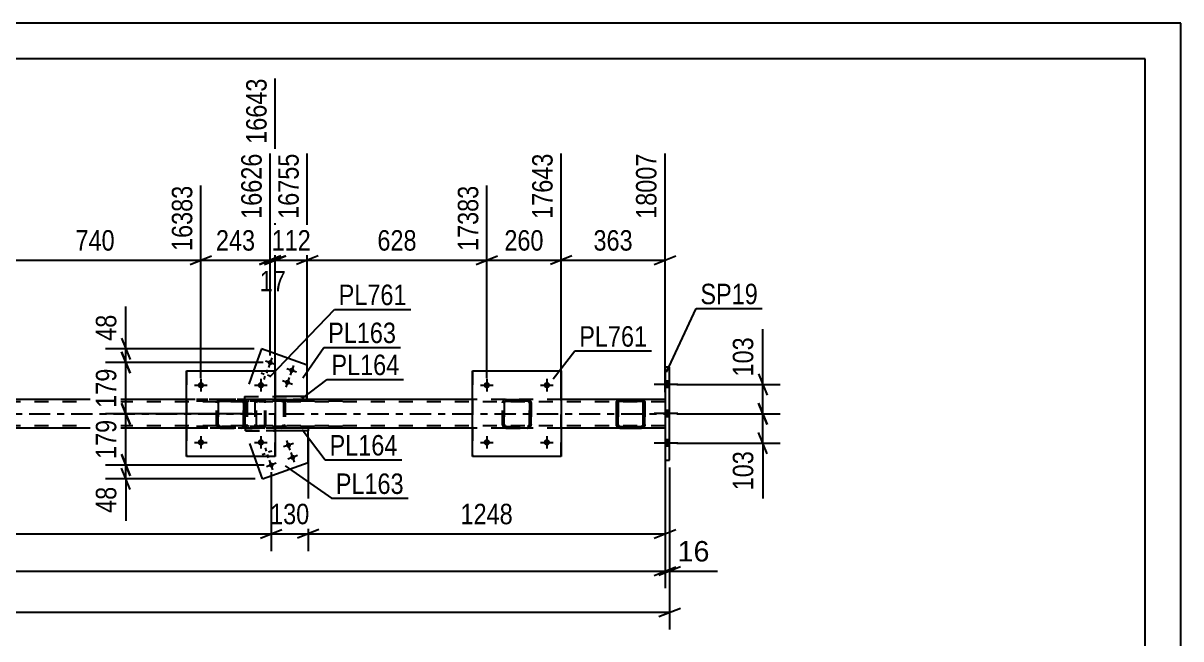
# Model space of a CAD drawing. Header units: millimetres. Extents: x 0 to 841, y 0 to 594.
# Drawn here: x 679 to 841, y 507.8 to 594 of the extents above; entities that cross this region are included whole.
import ezdxf

# ---------------------------------------------------------------- set-up
doc = ezdxf.new("R2010")
doc.units = ezdxf.units.MM
doc.linetypes.add('DXK_LINE_DOT2', pattern=[3.9198, 1.9599, -1.9599])
doc.linetypes.add('DXK_LINE_DOT3', pattern=[5.9187, 2.979, -0.9799, 0.9799, -0.9799])
doc.styles.add('Arial', font='ARIAL.TTF', dxfattribs={"height": 0.2})
doc.styles.add('Arial Narrow', font='ARIALN.TTF', dxfattribs={"height": 0.2})

# ---------------------------------------------------------------- blocks, each defined once
blk = doc.blocks.new('Unknown-318892525-1113')
at = {"color": 5, "linetype": 'Continuous'}
for p, q in [((841, 594), (0, 594)), ((841, 0), (841, 594)), ((836, 589), (5, 589)), ((836, 5), (836, 589))]:
    blk.add_line(p, q, dxfattribs=at)
blk = doc.blocks.new('Part-318892525-6571 - 6435')
at = {"color": 7, "linetype": 'DXK_LINE_DOT2'}
for p, q in [((712.71, 541.34), (703.3, 541.34)), ((712.71, 541.1), (703.3, 541.1)), ((710.14, 540.99), (710.12, 540.86)), ((710.15, 541.04), (710.14, 540.99)), ((710.37, 540.86), (710.39, 540.95)), ((710.39, 540.95), (710.44, 541.03)), ((710.62, 541.34), (710.43, 541.3)), ((710.44, 541.03), (710.52, 541.08)), ((710.52, 541.08), (710.62, 541.1)), ((711.43, 541.34), (711.43, 541.1)), ((712.81, 541.3), (712.71, 541.34)), ((712.71, 541.1), (712.76, 541.08)), ((712.76, 541.08), (712.81, 541.03)), ((712.9, 541.2), (712.81, 541.3)), ((712.81, 541.03), (712.84, 540.95)), ((712.84, 540.95), (712.85, 540.86)), ((712.96, 541.04), (712.9, 541.2)), ((712.98, 540.86), (712.96, 541.04)), ((710.12, 540.86), (710.12, 537.82)), ((710.37, 540.86), (710.37, 537.82)), ((712.85, 537.82), (712.85, 540.86)), ((712.98, 537.82), (712.98, 540.86)), ((710.12, 537.82), (710.13, 537.73)), ((710.13, 537.73), (710.15, 537.63)), ((710.39, 537.73), (710.37, 537.82)), ((710.44, 537.65), (710.39, 537.73)), ((712.84, 537.73), (712.81, 537.65)), ((712.85, 537.82), (712.84, 537.73)), ((712.96, 537.63), (712.98, 537.82)), ((712.71, 537.58), (703.3, 537.58)), ((712.71, 537.34), (703.3, 537.34)), ((710.43, 537.37), (710.62, 537.34)), ((710.52, 537.6), (710.44, 537.65)), ((710.62, 537.58), (710.52, 537.6)), ((711.43, 537.34), (711.43, 537.58)), ((712.76, 537.6), (712.71, 537.58)), ((712.71, 537.34), (712.81, 537.37)), ((712.81, 537.65), (712.76, 537.6)), ((712.81, 537.37), (712.9, 537.48)), ((712.9, 537.48), (712.96, 537.63))]:
    blk.add_line(p, q, dxfattribs=at)
for centre, start, end in [((710.6, 540.84), 111.1941, 156.1506), ((710.6, 537.83), 203.8494, 248.8059)]:
    blk.add_arc(centre, 0.492, start, end, dxfattribs=at)
blk = doc.blocks.new('Part-318892525-6577 - 6435')
at = {"color": 7, "linetype": 'DXK_LINE_DOT2'}
for p, q in [((711.46, 540.99), (711.43, 540.86)), ((711.47, 541.04), (711.46, 540.99)), ((711.69, 540.86), (711.71, 540.95)), ((711.71, 540.95), (711.76, 541.03)), ((711.94, 541.34), (711.75, 541.3)), ((711.76, 541.03), (711.85, 541.08)), ((711.85, 541.08), (711.94, 541.1)), ((723.72, 541.34), (711.94, 541.34)), ((723.72, 541.1), (711.94, 541.1)), ((715.38, 541.3), (715.18, 541.34)), ((715.18, 541.1), (715.28, 541.08)), ((715.28, 541.08), (715.36, 541.03)), ((715.36, 541.03), (715.42, 540.95)), ((715.42, 540.95), (715.44, 540.86)), ((715.66, 541.02), (715.65, 541.04)), ((715.69, 540.86), (715.66, 541.02)), ((711.43, 540.86), (711.43, 537.82)), ((711.69, 537.82), (711.69, 540.86)), ((715.44, 540.86), (715.44, 537.82)), ((715.69, 540.86), (715.69, 537.82)), ((711.43, 537.82), (711.45, 537.73)), ((711.45, 537.73), (711.47, 537.63)), ((711.71, 537.73), (711.69, 537.82)), ((711.76, 537.65), (711.71, 537.73)), ((715.42, 537.73), (715.36, 537.65)), ((715.44, 537.82), (715.42, 537.73)), ((715.65, 537.63), (715.67, 537.73)), ((715.67, 537.73), (715.69, 537.82)), ((711.75, 537.37), (711.94, 537.34)), ((711.85, 537.6), (711.76, 537.65)), ((711.94, 537.58), (711.85, 537.6)), ((723.72, 537.58), (711.94, 537.58)), ((723.72, 537.34), (711.94, 537.34)), ((715.28, 537.6), (715.18, 537.58)), ((715.18, 537.34), (715.38, 537.37)), ((715.36, 537.65), (715.28, 537.6))]:
    blk.add_line(p, q, dxfattribs=at)
for centre, start, end in [((711.93, 540.84), 110.7583, 155.68), ((715.2, 540.84), 24.32, 69.2417), ((711.93, 537.84), 204.32, 249.2417)]:
    blk.add_arc(centre, 0.496, start, end, dxfattribs=at)
blk = doc.blocks.new('Part-318892525-6578 - 6435')
at = {"color": 7, "linetype": 'DXK_LINE_DOT2'}
for p, q in [((746.1, 540.86), (746.14, 541.04)), ((746.14, 541.04), (746.11, 540.86)), ((746.36, 540.95), (746.34, 540.86)), ((746.35, 540.86), (746.36, 540.95)), ((746.36, 540.95), (746.42, 541.03)), ((746.41, 541.03), (746.36, 540.95)), ((746.4, 541.3), (746.58, 541.34)), ((746.59, 541.34), (746.4, 541.3)), ((746.49, 541.08), (746.41, 541.03)), ((746.42, 541.03), (746.49, 541.08)), ((746.49, 541.08), (746.59, 541.1)), ((746.58, 541.1), (746.49, 541.08)), ((746.59, 541.34), (746.58, 541.34)), ((746.58, 541.34), (749.62, 541.34)), ((746.58, 541.1), (746.59, 541.1)), ((749.62, 541.1), (746.58, 541.1)), ((746.59, 541.34), (749.63, 541.34)), ((746.59, 541.1), (749.63, 541.1)), ((749.62, 541.34), (749.63, 541.34)), ((749.62, 541.34), (749.81, 541.3)), ((749.63, 541.1), (749.62, 541.1)), ((749.71, 541.08), (749.62, 541.1)), ((749.81, 541.3), (749.63, 541.34)), ((749.63, 541.1), (749.72, 541.08)), ((749.71, 541.08), (749.72, 541.08)), ((749.79, 541.03), (749.71, 541.08)), ((749.72, 541.08), (749.8, 541.03)), ((749.84, 540.95), (749.79, 541.03)), ((749.8, 541.03), (749.85, 540.95)), ((749.86, 540.86), (749.84, 540.95)), ((749.85, 540.95), (749.87, 540.86)), ((750.07, 541.04), (750.1, 540.86)), ((750.11, 540.86), (750.07, 541.04)), ((746.1, 540.86), (746.11, 540.86)), ((746.1, 537.82), (746.1, 540.86)), ((746.11, 537.82), (746.11, 540.86)), ((746.35, 540.86), (746.34, 540.86)), ((746.34, 540.86), (746.34, 537.82)), ((746.35, 537.82), (746.35, 540.86)), ((749.87, 540.86), (749.86, 540.86)), ((749.86, 540.86), (749.86, 537.82)), ((749.87, 537.82), (749.87, 540.86)), ((750.11, 540.86), (750.1, 540.86)), ((750.1, 540.86), (750.1, 537.82)), ((750.11, 537.82), (750.11, 540.86)), ((746.11, 537.82), (746.1, 537.82)), ((746.14, 537.63), (746.1, 537.82)), ((746.11, 537.82), (746.14, 537.63)), ((746.34, 537.82), (746.35, 537.82)), ((746.34, 537.82), (746.36, 537.73)), ((746.36, 537.72), (746.35, 537.82)), ((746.36, 537.73), (746.41, 537.65)), ((746.42, 537.65), (746.36, 537.72)), ((749.79, 537.65), (749.84, 537.73)), ((749.85, 537.72), (749.8, 537.65)), ((749.84, 537.73), (749.86, 537.82)), ((749.87, 537.82), (749.85, 537.72)), ((749.86, 537.82), (749.87, 537.82)), ((750.1, 537.82), (750.07, 537.63)), ((750.07, 537.63), (750.11, 537.82)), ((750.1, 537.82), (750.11, 537.82)), ((746.4, 537.37), (746.4, 537.37)), ((746.58, 537.34), (746.4, 537.37)), ((746.4, 537.37), (746.59, 537.34)), ((746.41, 537.65), (746.49, 537.6)), ((746.49, 537.59), (746.42, 537.65)), ((746.49, 537.6), (746.58, 537.58)), ((746.59, 537.58), (746.49, 537.59)), ((746.59, 537.58), (746.58, 537.58)), ((746.58, 537.58), (749.62, 537.58)), ((746.59, 537.34), (746.58, 537.34)), ((746.58, 537.34), (749.62, 537.34)), ((746.59, 537.58), (749.63, 537.58)), ((746.59, 537.34), (749.63, 537.34)), ((749.62, 537.58), (749.71, 537.6)), ((749.62, 537.58), (749.63, 537.58)), ((749.81, 537.37), (749.62, 537.34)), ((749.62, 537.34), (749.63, 537.34)), ((749.72, 537.59), (749.63, 537.58)), ((749.63, 537.34), (749.81, 537.37)), ((749.71, 537.6), (749.79, 537.65)), ((749.8, 537.65), (749.72, 537.59))]:
    blk.add_line(p, q, dxfattribs=at)
at = {"color": 7, "linetype": 'DXK_LINE_DOT3'}
blk.add_line((748.11, 539.34), (748.1, 539.34), dxfattribs=at)
at = {"color": 7, "linetype": 'DXK_LINE_DOT2'}
for centre, start, end in [((746.58, 540.86), 112.5, 157.5), ((746.59, 540.86), 112.5, 157.5), ((749.62, 540.86), 22.5, 67.5), ((749.63, 540.86), 22.5, 67.5), ((746.58, 537.82), 202.5, 247.5), ((746.59, 537.82), 202.5, 247.5), ((749.62, 537.82), 292.5, 337.5), ((749.63, 537.82), 292.5, 337.5)]:
    blk.add_arc(centre, 0.48, start, end, dxfattribs=at)
blk = doc.blocks.new('Part-318892525-6699 - 6435')
at = {"color": 7, "linetype": 'DXK_LINE_DOT2'}
for p, q in [((710.15, 536.94), (710.15, 537.34)), ((710.15, 537.34), (714.3, 537.34)), ((710.15, 536.94), (714.3, 536.94))]:
    blk.add_line(p, q, dxfattribs=at)
at = {"color": 2, "linetype": 'Continuous'}
for p, q in [((718.92, 537.34), (714.3, 537.34)), ((718.92, 536.94), (714.3, 536.94)), ((718.92, 537.34), (718.92, 536.94))]:
    blk.add_line(p, q, dxfattribs=at)
blk = doc.blocks.new('Bolt-318892525-6461 - 6435')
at = {"linetype": 'Continuous'}
for points in [[(743.47, 543.34), (743.48, 543.43), (743.5, 543.52), (743.55, 543.6), (743.61, 543.66), (743.69, 543.72), (743.77, 543.76), (743.86, 543.77), (743.95, 543.77), (744.04, 543.76), (744.13, 543.72), (744.2, 543.66), (744.26, 543.6), (744.31, 543.52), (744.34, 543.43), (744.35, 543.34), (744.34, 543.25), (744.31, 543.16), (744.26, 543.08), (744.2, 543.01), (744.13, 542.96), (744.04, 542.92), (743.95, 542.9), (743.86, 542.9), (743.77, 542.92), (743.69, 542.96), (743.61, 543.01), (743.55, 543.08), (743.5, 543.16), (743.48, 543.25)], [(751.87, 543.34), (751.88, 543.43), (751.9, 543.52), (751.95, 543.6), (752.01, 543.66), (752.09, 543.72), (752.17, 543.76), (752.26, 543.77), (752.35, 543.77), (752.44, 543.76), (752.53, 543.72), (752.6, 543.66), (752.66, 543.6), (752.71, 543.52), (752.74, 543.43), (752.75, 543.34), (752.74, 543.25), (752.71, 543.16), (752.66, 543.08), (752.6, 543.01), (752.53, 542.96), (752.44, 542.92), (752.35, 542.9), (752.26, 542.9), (752.17, 542.92), (752.09, 542.96), (752.01, 543.01), (751.95, 543.08), (751.9, 543.16), (751.88, 543.25)]]:
    blk.add_hatch(color=1, dxfattribs=at).paths.add_polyline_path(points)
at = {"color": 1, "linetype": 'Continuous'}
for p, q in [((743.91, 544.22), (743.91, 542.46)), ((752.31, 544.22), (752.31, 542.46)), ((743.03, 543.34), (744.79, 543.34)), ((751.43, 543.34), (753.19, 543.34))]:
    blk.add_line(p, q, dxfattribs=at)
blk = doc.blocks.new('Bolt-318892525-6462 - 6435')
at = {"linetype": 'Continuous'}
for points in [[(743.47, 535.34), (743.48, 535.43), (743.5, 535.52), (743.55, 535.6), (743.61, 535.66), (743.69, 535.72), (743.77, 535.76), (743.86, 535.77), (743.95, 535.77), (744.04, 535.76), (744.13, 535.72), (744.2, 535.66), (744.26, 535.6), (744.31, 535.52), (744.34, 535.43), (744.35, 535.34), (744.34, 535.25), (744.31, 535.16), (744.26, 535.08), (744.2, 535.01), (744.13, 534.96), (744.04, 534.92), (743.95, 534.9), (743.86, 534.9), (743.77, 534.92), (743.69, 534.96), (743.61, 535.01), (743.55, 535.08), (743.5, 535.16), (743.48, 535.25)], [(751.87, 535.34), (751.88, 535.43), (751.9, 535.52), (751.95, 535.6), (752.01, 535.66), (752.09, 535.72), (752.17, 535.76), (752.26, 535.77), (752.35, 535.77), (752.44, 535.76), (752.53, 535.72), (752.6, 535.66), (752.66, 535.6), (752.71, 535.52), (752.74, 535.43), (752.75, 535.34), (752.74, 535.25), (752.71, 535.16), (752.66, 535.08), (752.6, 535.01), (752.53, 534.96), (752.44, 534.92), (752.35, 534.9), (752.26, 534.9), (752.17, 534.92), (752.09, 534.96), (752.01, 535.01), (751.95, 535.08), (751.9, 535.16), (751.88, 535.25)]]:
    blk.add_hatch(color=1, dxfattribs=at).paths.add_polyline_path(points)
at = {"color": 1, "linetype": 'Continuous'}
for p, q in [((743.91, 536.22), (743.91, 534.46)), ((752.31, 536.22), (752.31, 534.46)), ((743.03, 535.34), (744.79, 535.34)), ((751.43, 535.34), (753.19, 535.34))]:
    blk.add_line(p, q, dxfattribs=at)
blk = doc.blocks.new('Bolt-318892525-6463 - 6435')
at = {"linetype": 'Continuous'}
for points in [[(703.46, 543.34), (703.47, 543.43), (703.5, 543.52), (703.55, 543.6), (703.61, 543.66), (703.68, 543.72), (703.77, 543.76), (703.86, 543.77), (703.95, 543.77), (704.04, 543.76), (704.12, 543.72), (704.2, 543.66), (704.26, 543.6), (704.3, 543.52), (704.33, 543.43), (704.34, 543.34), (704.33, 543.25), (704.3, 543.16), (704.26, 543.08), (704.2, 543.01), (704.12, 542.96), (704.04, 542.92), (703.95, 542.9), (703.86, 542.9), (703.77, 542.92), (703.68, 542.96), (703.61, 543.01), (703.55, 543.08), (703.5, 543.16), (703.47, 543.25)], [(711.86, 543.34), (711.87, 543.43), (711.9, 543.52), (711.95, 543.6), (712.01, 543.66), (712.08, 543.72), (712.17, 543.76), (712.26, 543.77), (712.35, 543.77), (712.44, 543.76), (712.52, 543.72), (712.6, 543.66), (712.66, 543.6), (712.7, 543.52), (712.73, 543.43), (712.74, 543.34), (712.73, 543.25), (712.7, 543.16), (712.66, 543.08), (712.6, 543.01), (712.52, 542.96), (712.44, 542.92), (712.35, 542.9), (712.26, 542.9), (712.17, 542.92), (712.08, 542.96), (712.01, 543.01), (711.95, 543.08), (711.9, 543.16), (711.87, 543.25)]]:
    blk.add_hatch(color=1, dxfattribs=at).paths.add_polyline_path(points)
at = {"color": 1, "linetype": 'Continuous'}
for p, q in [((703.9, 544.22), (703.9, 542.46)), ((712.3, 544.22), (712.3, 542.46)), ((703.02, 543.34), (704.78, 543.34)), ((711.42, 543.34), (713.18, 543.34))]:
    blk.add_line(p, q, dxfattribs=at)
blk = doc.blocks.new('Bolt-318892525-6464 - 6435')
at = {"linetype": 'Continuous'}
for points in [[(703.46, 535.34), (703.47, 535.43), (703.5, 535.52), (703.55, 535.6), (703.61, 535.66), (703.68, 535.72), (703.77, 535.76), (703.86, 535.77), (703.95, 535.77), (704.04, 535.76), (704.12, 535.72), (704.2, 535.66), (704.26, 535.6), (704.3, 535.52), (704.33, 535.43), (704.34, 535.34), (704.33, 535.25), (704.3, 535.16), (704.26, 535.08), (704.2, 535.01), (704.12, 534.96), (704.04, 534.92), (703.95, 534.9), (703.86, 534.9), (703.77, 534.92), (703.68, 534.96), (703.61, 535.01), (703.55, 535.08), (703.5, 535.16), (703.47, 535.25)], [(711.86, 535.34), (711.87, 535.43), (711.9, 535.52), (711.95, 535.6), (712.01, 535.66), (712.08, 535.72), (712.17, 535.76), (712.26, 535.77), (712.35, 535.77), (712.44, 535.76), (712.52, 535.72), (712.6, 535.66), (712.66, 535.6), (712.7, 535.52), (712.73, 535.43), (712.74, 535.34), (712.73, 535.25), (712.7, 535.16), (712.66, 535.08), (712.6, 535.01), (712.52, 534.96), (712.44, 534.92), (712.35, 534.9), (712.26, 534.9), (712.17, 534.92), (712.08, 534.96), (712.01, 535.01), (711.95, 535.08), (711.9, 535.16), (711.87, 535.25)]]:
    blk.add_hatch(color=1, dxfattribs=at).paths.add_polyline_path(points)
at = {"color": 1, "linetype": 'Continuous'}
for p, q in [((703.9, 536.22), (703.9, 534.46)), ((712.3, 536.22), (712.3, 534.46)), ((703.02, 535.34), (704.78, 535.34)), ((711.42, 535.34), (713.18, 535.34))]:
    blk.add_line(p, q, dxfattribs=at)
blk = doc.blocks.new('Bolt-318892525-6471 - 6435')
at = {"linetype": 'Continuous'}
for points in [[(769.48, 543), (769.48, 543.88), (768.84, 543.88), (768.84, 543)], [(769.48, 543), (769.48, 543.88), (768.84, 543.88), (768.84, 543)], [(769.48, 543), (769.48, 543.88), (768.84, 543.88), (768.84, 543)], [(769.48, 538.92), (769.48, 539.8), (768.84, 539.8), (768.84, 538.92)], [(769.48, 538.92), (769.48, 539.8), (768.84, 539.8), (768.84, 538.92)], [(769.48, 534.8), (769.48, 535.68), (768.84, 535.68), (768.84, 534.8)], [(769.48, 534.8), (769.48, 535.68), (768.84, 535.68), (768.84, 534.8)], [(769.48, 534.8), (769.48, 535.68), (768.84, 535.68), (768.84, 534.8)]]:
    blk.add_hatch(color=1, dxfattribs=at).paths.add_polyline_path(points)
at = {"color": 1, "linetype": 'Continuous'}
for p, q in [((770.64, 543.44), (767.32, 543.44)), ((770.64, 543.44), (767.32, 543.44)), ((770.64, 543.44), (767.32, 543.44)), ((769.48, 543.88), (768.84, 543.88)), ((769.48, 543.88), (768.84, 543.88)), ((769.48, 543.88), (768.84, 543.88)), ((769.48, 543), (768.84, 543)), ((769.48, 543), (768.84, 543)), ((769.48, 543), (768.84, 543)), ((770.64, 539.36), (767.32, 539.36)), ((770.64, 539.36), (767.32, 539.36)), ((769.48, 539.8), (768.84, 539.8)), ((769.48, 539.8), (768.84, 539.8)), ((769.48, 538.92), (768.84, 538.92)), ((769.48, 538.92), (768.84, 538.92)), ((770.64, 535.24), (767.32, 535.24)), ((770.64, 535.24), (767.32, 535.24)), ((770.64, 535.24), (767.32, 535.24)), ((769.48, 535.68), (768.84, 535.68)), ((769.48, 535.68), (768.84, 535.68)), ((769.48, 535.68), (768.84, 535.68)), ((769.48, 534.8), (768.84, 534.8)), ((769.48, 534.8), (768.84, 534.8)), ((769.48, 534.8), (768.84, 534.8))]:
    blk.add_line(p, q, dxfattribs=at)
blk = doc.blocks.new('Part-318892525-6485 - 6435')
at = {"color": 2, "linetype": 'Continuous'}
for p, q in [((762.03, 540.86), (762.07, 541.04)), ((762.07, 541.04), (762.03, 540.86)), ((762.27, 540.86), (762.29, 540.95)), ((762.29, 540.95), (762.34, 541.03)), ((762.33, 541.3), (762.51, 541.34)), ((762.51, 541.34), (762.33, 541.3)), ((762.34, 541.03), (762.42, 541.08)), ((762.42, 541.08), (762.51, 541.1)), ((762.51, 541.34), (765.55, 541.34)), ((762.51, 541.34), (762.51, 541.34)), ((762.51, 541.34), (765.55, 541.34)), ((762.51, 541.1), (765.55, 541.1)), ((765.55, 541.34), (765.55, 541.34)), ((765.55, 541.34), (765.55, 541.34)), ((765.74, 541.3), (765.55, 541.34)), ((765.55, 541.1), (765.65, 541.08)), ((765.72, 541.03), (765.64, 541.08)), ((765.65, 541.08), (765.72, 541.03)), ((765.72, 541.03), (765.78, 540.95)), ((765.77, 540.95), (765.72, 541.03)), ((765.79, 540.86), (765.77, 540.95)), ((765.78, 540.95), (765.79, 540.86)), ((766.03, 540.86), (766, 541.04)), ((762.03, 537.82), (762.03, 540.86)), ((762.03, 540.86), (762.03, 540.86)), ((762.03, 537.82), (762.03, 540.86)), ((762.27, 537.82), (762.27, 540.86)), ((765.79, 537.82), (765.79, 540.86)), ((765.79, 540.86), (765.79, 540.86)), ((765.79, 540.7), (765.79, 540.86)), ((765.79, 537.98), (765.79, 540.7)), ((766.03, 537.82), (766.03, 540.86)), ((762.03, 537.82), (762.03, 537.82)), ((762.07, 537.63), (762.03, 537.82)), ((762.03, 537.82), (762.07, 537.63)), ((762.29, 537.72), (762.27, 537.82)), ((762.34, 537.65), (762.29, 537.72)), ((765.72, 537.65), (765.77, 537.73)), ((765.78, 537.72), (765.72, 537.65)), ((765.77, 537.73), (765.79, 537.82)), ((765.79, 537.82), (765.78, 537.72)), ((765.79, 537.82), (765.79, 537.97)), ((765.79, 537.82), (765.79, 537.82)), ((766, 537.63), (766.03, 537.82)), ((762.33, 537.37), (762.33, 537.37)), ((762.33, 537.37), (762.33, 537.37)), ((762.33, 537.37), (762.51, 537.34)), ((762.42, 537.59), (762.34, 537.65)), ((762.51, 537.58), (762.42, 537.59)), ((762.51, 537.58), (765.55, 537.58)), ((762.51, 537.58), (765.55, 537.58)), ((762.51, 537.34), (765.55, 537.34)), ((765.55, 537.58), (765.64, 537.6)), ((765.65, 537.59), (765.55, 537.58)), ((765.55, 537.58), (765.55, 537.58)), ((765.55, 537.34), (765.74, 537.37)), ((765.64, 537.6), (765.72, 537.65)), ((765.72, 537.65), (765.65, 537.59))]:
    blk.add_line(p, q, dxfattribs=at)
at = {"color": 7, "linetype": 'DXK_LINE_DOT2'}
for p, q in [((762.29, 540.95), (762.27, 540.86)), ((762.34, 541.03), (762.29, 540.95)), ((762.42, 541.08), (762.34, 541.03)), ((762.51, 541.1), (762.42, 541.08)), ((762.51, 541.1), (762.51, 541.1)), ((765.55, 541.1), (762.51, 541.1)), ((765.55, 541.34), (765.73, 541.3)), ((765.55, 541.1), (765.55, 541.1)), ((765.55, 541.1), (765.55, 541.1)), ((765.64, 541.08), (765.65, 541.08)), ((765.99, 541.04), (766.03, 540.86)), ((762.27, 540.86), (762.27, 540.86)), ((762.27, 540.86), (762.27, 537.82)), ((765.79, 540.7), (765.79, 540.7)), ((766.03, 540.86), (766.03, 540.86)), ((766.03, 540.86), (766.03, 537.82)), ((762.27, 537.82), (762.27, 537.82)), ((762.27, 537.82), (762.29, 537.73)), ((762.29, 537.73), (762.34, 537.65)), ((765.79, 537.97), (765.79, 537.98)), ((766.03, 537.82), (765.99, 537.63)), ((766.03, 537.82), (766.03, 537.82)), ((762.51, 537.34), (762.33, 537.37)), ((762.34, 537.65), (762.42, 537.6)), ((762.42, 537.6), (762.42, 537.59)), ((762.51, 537.58), (762.51, 537.58)), ((762.51, 537.34), (762.51, 537.34)), ((762.51, 537.34), (765.55, 537.34)), ((765.73, 537.37), (765.55, 537.34)), ((765.55, 537.34), (765.55, 537.34))]:
    blk.add_line(p, q, dxfattribs=at)
at = {"color": 2, "linetype": 'Continuous'}
for centre, start, end in [((762.51, 540.86), 112.5006, 157.5006), ((762.51, 540.86), 112.5006, 157.5006), ((765.55, 540.86), 22.5006, 67.5006), ((762.51, 537.82), 202.5006, 247.5006), ((762.51, 537.82), 202.5006, 247.5006), ((765.55, 537.82), 292.5006, 337.5006)]:
    blk.add_arc(centre, 0.48, start, end, dxfattribs=at)
at = {"color": 7, "linetype": 'DXK_LINE_DOT2'}
for centre, start, end in [((765.55, 540.86), 22.5006, 67.5006), ((765.55, 537.82), 292.5006, 337.5006)]:
    blk.add_arc(centre, 0.48, start, end, dxfattribs=at)
blk = doc.blocks.new('Part-318892525-6492 - 6435')
at = {"color": 7, "linetype": 'DXK_LINE_DOT2'}
for p, q in [((768.84, 541.02), (93.91, 541.02)), ((718.79, 541.34), (701.9, 541.34)), ((754.31, 541.34), (741.91, 541.34)), ((768.84, 541.34), (768.84, 537.34)), ((768.84, 537.66), (93.91, 537.66)), ((718.92, 537.34), (701.9, 537.34)), ((754.31, 537.34), (741.91, 537.34)), ((765.56, 537.34), (762.51, 537.34))]:
    blk.add_line(p, q, dxfattribs=at)
at = {"color": 2, "linetype": 'Continuous'}
for p, q in [((701.9, 541.34), (674.3, 541.34)), ((741.91, 541.34), (718.79, 541.34)), ((768.84, 541.34), (754.31, 541.34)), ((701.9, 537.34), (674.3, 537.34)), ((741.91, 537.34), (718.92, 537.34)), ((762.51, 537.34), (754.31, 537.34)), ((768.84, 537.34), (765.56, 537.34))]:
    blk.add_line(p, q, dxfattribs=at)
at = {"color": 7, "linetype": 'DXK_LINE_DOT3'}
blk.add_line((93.91, 539.34), (768.84, 539.34), dxfattribs=at)
blk = doc.blocks.new('Part-318892525-6715 - 6435')
at = {"color": 2, "linetype": 'Continuous'}
for p, q in [((712.38, 548.42), (711.28, 545.34)), ((718.79, 546.15), (712.38, 548.42)), ((718.79, 541.74), (718.79, 546.15))]:
    blk.add_line(p, q, dxfattribs=at)
at = {"color": 7, "linetype": 'DXK_LINE_DOT2'}
for p, q in [((711.28, 545.34), (710, 541.74)), ((710, 541.74), (718.79, 541.74))]:
    blk.add_line(p, q, dxfattribs=at)
blk = doc.blocks.new('Part-318892525-6565 - 6435')
at = {"color": 2, "linetype": 'Continuous'}
for p, q in [((769.48, 545.84), (768.84, 545.84)), ((768.84, 545.84), (768.84, 532.84)), ((769.48, 532.84), (769.48, 545.84)), ((768.84, 532.84), (769.48, 532.84))]:
    blk.add_line(p, q, dxfattribs=at)
blk = doc.blocks.new('Part-318892525-6600 - 6435')
at = {"color": 7, "linetype": 'DXK_LINE_DOT2'}
for p, q in [((706.1, 540.86), (706.13, 541.04)), ((706.14, 541.04), (706.1, 540.86)), ((706.34, 540.86), (706.36, 540.95)), ((706.35, 540.95), (706.34, 540.86)), ((706.41, 541.03), (706.35, 540.95)), ((706.36, 540.95), (706.41, 541.03)), ((706.39, 541.3), (706.58, 541.34)), ((706.58, 541.34), (706.4, 541.3)), ((706.41, 541.03), (706.49, 541.08)), ((706.48, 541.08), (706.41, 541.03)), ((706.58, 541.1), (706.48, 541.08)), ((706.49, 541.08), (706.58, 541.1)), ((706.58, 541.34), (709.62, 541.34)), ((706.58, 541.34), (706.58, 541.34)), ((706.58, 541.34), (709.62, 541.34)), ((706.58, 541.1), (709.62, 541.1)), ((706.58, 541.1), (706.58, 541.1)), ((709.62, 541.1), (706.58, 541.1)), ((709.62, 541.34), (709.62, 541.34)), ((709.62, 541.34), (709.8, 541.3)), ((709.8, 541.3), (709.62, 541.34)), ((709.62, 541.1), (709.62, 541.1)), ((709.62, 541.1), (709.71, 541.08)), ((709.71, 541.08), (709.62, 541.1)), ((709.71, 541.08), (709.71, 541.08)), ((709.71, 541.08), (709.79, 541.03)), ((709.79, 541.03), (709.71, 541.08)), ((709.79, 541.03), (709.84, 540.95)), ((709.84, 540.95), (709.79, 541.03)), ((709.84, 540.95), (709.86, 540.86)), ((709.86, 540.86), (709.84, 540.95)), ((710.06, 541.04), (710.1, 540.86)), ((710.1, 540.86), (710.06, 541.04)), ((706.1, 537.82), (706.1, 540.86)), ((706.1, 540.86), (706.1, 540.86)), ((706.1, 537.82), (706.1, 540.86)), ((706.34, 537.82), (706.34, 540.86)), ((706.34, 540.86), (706.34, 540.86)), ((706.34, 540.86), (706.34, 537.82)), ((709.86, 537.82), (709.86, 540.86)), ((709.86, 540.86), (709.86, 540.86)), ((709.86, 540.86), (709.86, 537.82)), ((710.1, 537.82), (710.1, 540.86)), ((710.1, 540.86), (710.1, 540.86)), ((710.1, 540.86), (710.1, 537.82)), ((706.1, 537.82), (706.1, 537.82)), ((706.13, 537.63), (706.1, 537.82)), ((706.1, 537.82), (706.14, 537.63)), ((706.34, 537.82), (706.34, 537.82)), ((706.36, 537.72), (706.34, 537.82)), ((706.34, 537.82), (706.35, 537.73)), ((706.35, 537.73), (706.41, 537.65)), ((706.41, 537.65), (706.36, 537.72)), ((709.79, 537.65), (709.84, 537.73)), ((709.84, 537.72), (709.79, 537.65)), ((709.86, 537.82), (709.84, 537.72)), ((709.84, 537.73), (709.86, 537.82)), ((709.86, 537.82), (709.86, 537.82)), ((710.1, 537.82), (710.06, 537.63)), ((710.06, 537.63), (710.1, 537.82)), ((710.1, 537.82), (710.1, 537.82)), ((706.39, 537.37), (706.4, 537.37)), ((706.58, 537.34), (706.39, 537.37)), ((706.4, 537.37), (706.58, 537.34)), ((706.49, 537.59), (706.41, 537.65)), ((706.41, 537.65), (706.48, 537.6)), ((706.48, 537.6), (706.58, 537.58)), ((706.58, 537.58), (706.49, 537.59)), ((706.58, 537.58), (709.62, 537.58)), ((706.58, 537.58), (706.58, 537.58)), ((706.58, 537.58), (709.62, 537.58)), ((706.58, 537.34), (709.62, 537.34)), ((706.58, 537.34), (706.58, 537.34)), ((706.58, 537.34), (709.62, 537.34)), ((709.62, 537.58), (709.71, 537.6)), ((709.71, 537.59), (709.62, 537.58)), ((709.62, 537.58), (709.62, 537.58)), ((709.8, 537.37), (709.62, 537.34)), ((709.62, 537.34), (709.8, 537.37)), ((709.62, 537.34), (709.62, 537.34)), ((709.79, 537.65), (709.71, 537.59)), ((709.71, 537.6), (709.79, 537.65))]:
    blk.add_line(p, q, dxfattribs=at)
at = {"color": 7, "linetype": 'DXK_LINE_DOT3'}
blk.add_line((708.1, 539.34), (708.09, 539.34), dxfattribs=at)
at = {"color": 7, "linetype": 'DXK_LINE_DOT2'}
for centre, start, end in [((706.58, 540.86), 112.5, 157.5), ((706.58, 540.86), 112.5, 157.5), ((709.62, 540.86), 22.5, 67.5), ((709.62, 540.86), 22.5, 67.5), ((706.58, 537.82), 202.5, 247.5), ((706.58, 537.82), 202.5, 247.5), ((709.62, 537.82), 292.5, 337.5), ((709.62, 537.82), 292.5, 337.5)]:
    blk.add_arc(centre, 0.48, start, end, dxfattribs=at)
blk = doc.blocks.new('Part-318892525-6605 - 6435')
at = {"color": 2, "linetype": 'Continuous'}
for p, q in [((701.9, 533.34), (701.9, 545.34)), ((701.9, 545.34), (701.9, 545.34)), ((701.9, 545.34), (714.3, 545.34)), ((714.3, 545.34), (714.3, 533.34)), ((701.9, 533.34), (701.9, 533.34)), ((714.3, 533.34), (701.9, 533.34))]:
    blk.add_line(p, q, dxfattribs=at)
at = {"color": 7, "linetype": 'DXK_LINE_DOT2'}
for p, q in [((701.9, 545.34), (701.9, 533.34)), ((701.9, 545.34), (701.9, 545.34)), ((714.3, 533.34), (714.3, 545.34)), ((701.9, 533.34), (701.9, 533.34))]:
    blk.add_line(p, q, dxfattribs=at)
blk = doc.blocks.new('Part-318892525-6651 - 6435')
at = {"color": 2, "linetype": 'Continuous'}
for p, q in [((741.91, 533.34), (741.91, 545.34)), ((741.91, 545.34), (741.91, 545.34)), ((741.91, 545.34), (754.31, 545.34)), ((754.31, 545.34), (754.31, 533.34)), ((741.91, 533.34), (741.91, 533.34)), ((754.31, 533.34), (741.91, 533.34))]:
    blk.add_line(p, q, dxfattribs=at)
at = {"color": 7, "linetype": 'DXK_LINE_DOT2'}
for p, q in [((741.91, 545.34), (741.91, 533.34)), ((741.91, 545.34), (741.91, 545.34)), ((754.31, 533.34), (754.31, 545.34)), ((741.91, 533.34), (741.91, 533.34))]:
    blk.add_line(p, q, dxfattribs=at)
blk = doc.blocks.new('Bolt-318892525-6694 - 6435')
at = {"linetype": 'Continuous'}
for points in [[(715.82, 534.82, -1), (716.5, 535.06, -1)], [(716.42, 533.12, -1), (717.1, 533.36, -1)], [(713.41, 532.05, -1), (714.08, 532.29, -1)]]:
    blk.add_hatch(color=1, dxfattribs=at).paths.add_polyline_path(points)
at = {"color": 1, "linetype": 'Continuous'}
for p, q in [((712.9, 534.55), (713.06, 534.1)), ((716.84, 535.18), (715.48, 534.7)), ((716.4, 534.26), (715.92, 535.62)), ((712.46, 533.63), (712.92, 533.79)), ((713.38, 533.19), (713.22, 533.64)), ((713.82, 534.11), (713.37, 533.95)), ((713.98, 531.49), (713.5, 532.85)), ((717.44, 533.48), (716.08, 533)), ((717, 532.56), (716.52, 533.92)), ((714.42, 532.41), (713.07, 531.93))]:
    blk.add_line(p, q, dxfattribs=at)
blk = doc.blocks.new('Part-318892525-6704 - 6435')
at = {"color": 7, "linetype": 'DXK_LINE_DOT2'}
for p in [(718.92, 536.94), (711.42, 533.34)]:
    blk.add_line(p, (710.15, 536.94), dxfattribs=at)
at = {"color": 2, "linetype": 'Continuous'}
for p, q in [((718.92, 532.52), (718.92, 536.94)), ((712.52, 530.25), (711.42, 533.34)), ((712.52, 530.25), (718.92, 532.52))]:
    blk.add_line(p, q, dxfattribs=at)
blk = doc.blocks.new('Bolt-318892525-6705 - 6435')
at = {"linetype": 'Continuous'}
for points in [[(713.94, 546.38, -1), (713.27, 546.62, -1)], [(716.96, 545.31, -1), (716.28, 545.55, -1)], [(716.36, 543.62, -1), (715.68, 543.86, -1)]]:
    blk.add_hatch(color=1, dxfattribs=at).paths.add_polyline_path(points)
at = {"color": 1, "linetype": 'Continuous'}
for p, q in [((712.93, 546.74), (714.28, 546.26)), ((713.85, 547.18), (713.36, 545.82)), ((716.86, 546.11), (716.38, 544.75)), ((712.32, 545.05), (712.78, 544.89)), ((712.76, 544.13), (712.92, 544.58)), ((713.24, 545.48), (713.08, 545.03)), ((713.68, 544.57), (713.23, 544.73)), ((716.26, 544.42), (715.78, 543.06)), ((715.94, 545.67), (717.3, 545.19)), ((715.34, 543.98), (716.7, 543.5))]:
    blk.add_line(p, q, dxfattribs=at)
blk = doc.blocks.new('Part-318892525-6710 - 6435')
at = {"color": 7, "linetype": 'DXK_LINE_DOT2'}
for p, q in [((710, 541.74), (710, 541.34)), ((710, 541.74), (714.3, 541.74)), ((714.3, 541.34), (710, 541.34))]:
    blk.add_line(p, q, dxfattribs=at)
at = {"color": 2, "linetype": 'Continuous'}
for p, q in [((718.79, 541.74), (714.3, 541.74)), ((714.3, 541.34), (718.79, 541.34)), ((718.79, 541.34), (718.79, 541.74))]:
    blk.add_line(p, q, dxfattribs=at)
blk = doc.blocks.new('StraightDimension-318892525-15228 - 6435')
at = {"color": 7, "linetype": 'Continuous'}
for p, q in [((770.48, 539.34), (784.93, 539.34)), ((781.93, 540.84), (783.13, 537.84)), ((782.53, 535.24), (782.53, 539.34)), ((783.13, 533.74), (781.93, 536.74)), ((770.48, 535.24), (784.93, 535.24))]:
    blk.add_line(p, q, dxfattribs=at)
at = {"color": 0}
blk.add_wipeout([(781.78, 534.71), (777.58, 534.71), (777.58, 528.03), (781.78, 528.03)], dxfattribs=at)
at = {"color": 7, "linetype": 'Continuous'}
blk.add_line((782.53, 535.24), (782.53, 527.5), dxfattribs=at)
blk.add_line((782.53, 535.24), (782.53, 527.5), dxfattribs=at)
at = {"color": 3, "style": 'Arial Narrow'}
blk.add_text('103', height=2.863, rotation=90.0002, dxfattribs=at).set_placement((781.18, 528.63))
blk = doc.blocks.new('StraightDimension-318892525-7505 - 6435')
at = {"color": 7, "linetype": 'Continuous'}
for p, q in [((768.84, 536.34), (768.84, 520.13)), ((718.92, 535.94), (718.92, 520.13)), ((720.42, 523.13), (717.42, 521.93)), ((718.92, 522.53), (768.84, 522.53)), ((767.34, 521.93), (770.34, 523.13))]:
    blk.add_line(p, q, dxfattribs=at)
at = {"color": 0}
blk.add_wipeout([(748.14, 523.28), (748.14, 527.48), (739.63, 527.48), (739.63, 523.28)], dxfattribs=at)
at = {"color": 3, "style": 'Arial Narrow'}
blk.add_text('1248', height=2.863, dxfattribs=at).set_placement((740.23, 523.88))
blk = doc.blocks.new('StraightDimension-318892525-15227 - 6435')
at = {"color": 7, "linetype": 'Continuous'}
for p, q in [((781.93, 544.94), (783.13, 541.94)), ((770.48, 543.44), (784.93, 543.44)), ((782.53, 539.34), (782.53, 543.44)), ((770.48, 539.34), (784.93, 539.34)), ((783.13, 537.84), (781.93, 540.84))]:
    blk.add_line(p, q, dxfattribs=at)
at = {"color": 0}
blk.add_wipeout([(781.78, 550.65), (777.58, 550.65), (777.58, 543.96), (781.78, 543.96)], dxfattribs=at)
at = {"color": 7, "linetype": 'Continuous'}
blk.add_line((782.53, 543.44), (782.53, 551.17), dxfattribs=at)
blk.add_line((782.53, 543.44), (782.53, 551.17), dxfattribs=at)
at = {"color": 3, "style": 'Arial Narrow'}
blk.add_text('103', height=2.863, rotation=90.0002, dxfattribs=at).set_placement((781.18, 544.56))
blk = doc.blocks.new('StraightDimension-318892525-12520 - 6435')
at = {"color": 7, "linetype": 'Continuous'}
for p, q in [((674.3, 542.34), (674.3, 575.77)), ((703.9, 544.34), (703.9, 571.27)), ((675.8, 561.42), (672.8, 560.22)), ((674.3, 560.82), (703.9, 560.82)), ((702.4, 560.22), (705.4, 561.42))]:
    blk.add_line(p, q, dxfattribs=at)
at = {"color": 0, "linetype": 'Continuous'}
blk.add_wipeout([(703.3, 571.87), (699.1, 571.87), (699.1, 561.52), (703.3, 561.52)], dxfattribs=at)
at = {"color": 0}
blk.add_wipeout([(692.44, 561.57), (692.44, 565.77), (685.76, 565.77), (685.76, 561.57)], dxfattribs=at)
at = {"color": 3, "linetype": 'Continuous', "style": 'Arial Narrow'}
blk.add_text('16383', height=2.863, rotation=90.0002, dxfattribs=at).set_placement((702.7, 562.12))
at = {"color": 3, "style": 'Arial Narrow'}
blk.add_text('740', height=2.863, dxfattribs=at).set_placement((686.36, 562.17))
blk = doc.blocks.new('StraightDimension-318892525-7513 - 6435')
at = {"color": 7, "linetype": 'Continuous'}
for p, q in [((718.92, 535.94), (718.92, 520.13)), ((713.74, 531.17), (713.74, 520.13)), ((712.24, 521.93), (715.24, 523.13)), ((713.74, 522.53), (718.92, 522.53)), ((720.42, 523.13), (717.42, 521.93))]:
    blk.add_line(p, q, dxfattribs=at)
at = {"color": 0}
blk.add_wipeout([(719.68, 523.28), (719.68, 527.48), (712.99, 527.48), (712.99, 523.28)], dxfattribs=at)
at = {"color": 3, "style": 'Arial Narrow'}
blk.add_text('130', height=2.863, dxfattribs=at).set_placement((713.59, 523.88))
blk = doc.blocks.new('StraightDimension-318892525-7549 - 6435')
at = {"color": 7, "linetype": 'Continuous'}
for p, q in [((692.82, 549.92), (694.02, 546.92)), ((711.38, 548.42), (690.57, 548.42)), ((694.02, 545), (692.82, 548)), ((693.42, 546.5), (693.42, 548.42)), ((712.61, 546.5), (690.57, 546.5))]:
    blk.add_line(p, q, dxfattribs=at)
at = {"color": 0}
blk.add_wipeout([(692.67, 553.81), (688.47, 553.81), (688.47, 548.95), (692.67, 548.95)], dxfattribs=at)
at = {"color": 7, "linetype": 'Continuous'}
blk.add_line((693.42, 548.42), (693.42, 554.33), dxfattribs=at)
blk.add_line((693.42, 548.42), (693.42, 554.33), dxfattribs=at)
at = {"color": 3, "style": 'Arial Narrow'}
blk.add_text('48', height=2.863, rotation=90.0002, dxfattribs=at).set_placement((692.07, 549.55))
blk = doc.blocks.new('StraightDimension-318892525-7576 - 6435')
at = {"color": 7, "linetype": 'Continuous'}
for p, q in [((692.82, 533.67), (694.02, 530.67)), ((712.74, 532.17), (690.57, 532.17)), ((694.02, 528.75), (692.82, 531.75)), ((693.42, 530.25), (693.42, 532.17)), ((711.52, 530.25), (690.57, 530.25))]:
    blk.add_line(p, q, dxfattribs=at)
at = {"color": 0}
blk.add_wipeout([(692.67, 529.73), (688.47, 529.73), (688.47, 524.87), (692.67, 524.87)], dxfattribs=at)
at = {"color": 7, "linetype": 'Continuous'}
blk.add_line((693.42, 530.25), (693.42, 524.35), dxfattribs=at)
blk.add_line((693.42, 530.25), (693.42, 524.35), dxfattribs=at)
at = {"color": 3, "style": 'Arial Narrow'}
blk.add_text('48', height=2.863, rotation=90.0002, dxfattribs=at).set_placement((692.07, 525.47))
blk = doc.blocks.new('StraightDimension-318892525-12518 - 6435')
at = {"color": 7, "linetype": 'Continuous'}
for p, q in [((714.3, 542.34), (714.3, 586.27)), ((713.61, 547.5), (713.61, 575.77)), ((712.11, 560.22), (715.11, 561.42)), ((715.8, 561.42), (712.8, 560.22)), ((713.61, 560.82), (714.3, 560.82))]:
    blk.add_line(p, q, dxfattribs=at)
at = {"color": 0, "linetype": 'Continuous'}
blk.add_wipeout([(713.7, 586.87), (709.5, 586.87), (709.5, 576.52), (713.7, 576.52)], dxfattribs=at)
at = {"color": 0}
blk.add_wipeout([(716.38, 555.87), (716.38, 560.07), (711.53, 560.07), (711.53, 555.87)], dxfattribs=at)
at = {"color": 3, "linetype": 'Continuous', "style": 'Arial Narrow'}
blk.add_text('16643', height=2.863, rotation=90.0002, dxfattribs=at).set_placement((713.1, 577.12))
at = {"color": 3, "style": 'Arial Narrow'}
blk.add_text('17', height=2.863, dxfattribs=at).set_placement((712.13, 556.47))
blk = doc.blocks.new('StraightDimension-318892525-12514 - 6435')
at = {"color": 7, "linetype": 'Continuous'}
for p, q in [((754.31, 542.34), (754.31, 575.77)), ((768.84, 542.34), (768.84, 575.77)), ((755.81, 561.42), (752.81, 560.22)), ((754.31, 560.82), (768.84, 560.82)), ((767.34, 560.22), (770.34, 561.42))]:
    blk.add_line(p, q, dxfattribs=at)
at = {"color": 0}
blk.add_wipeout([(764.91, 561.57), (764.91, 565.77), (758.23, 565.77), (758.23, 561.57)], dxfattribs=at)
at = {"color": 3, "style": 'Arial Narrow'}
blk.add_text('363', height=2.863, dxfattribs=at).set_placement((758.83, 562.17))
at = {"color": 0, "linetype": 'Continuous'}
blk.add_wipeout([(768.24, 576.37), (764.04, 576.37), (764.04, 566.02), (768.24, 566.02)], dxfattribs=at)
at = {"color": 3, "linetype": 'Continuous', "style": 'Arial Narrow'}
blk.add_text('18007', height=2.863, rotation=90.0002, dxfattribs=at).set_placement((767.64, 566.62))
blk = doc.blocks.new('StraightDimension-318892525-6740 - 6435')
at = {"color": 7, "linetype": 'Continuous'}
for p, q in [((769.48, 531.84), (769.48, 509.16)), ((767.98, 510.96), (770.98, 512.16)), ((59.44, 511.56), (769.48, 511.56))]:
    blk.add_line(p, q, dxfattribs=at)
blk = doc.blocks.new('StraightDimension-318892525-6857 - 6435')
at = {"color": 7, "linetype": 'Continuous'}
for p, q in [((768.84, 531.84), (768.84, 514.92)), ((769.48, 531.84), (769.48, 514.92)), ((767.34, 516.72), (770.34, 517.92)), ((770.98, 517.92), (767.98, 516.72)), ((768.84, 517.32), (769.48, 517.32))]:
    blk.add_line(p, q, dxfattribs=at)
at = {"color": 0}
blk.add_wipeout([(775.65, 518.07), (775.65, 522.27), (770, 522.27), (770, 518.07)], dxfattribs=at)
at = {"color": 7, "linetype": 'Continuous'}
blk.add_line((769.48, 517.32), (776.18, 517.32), dxfattribs=at)
blk.add_line((769.48, 517.32), (776.18, 517.32), dxfattribs=at)
at = {"color": 3, "style": 'Arial'}
blk.add_text('16', height=2.865, dxfattribs=at).set_placement((770.6, 518.67))
blk = doc.blocks.new('StraightDimension-318892525-6867 - 6435')
at = {"color": 7, "linetype": 'Continuous'}
for p, q in [((768.84, 531.84), (768.84, 514.92)), ((60.08, 517.32), (768.84, 517.32)), ((767.34, 516.72), (770.34, 517.92))]:
    blk.add_line(p, q, dxfattribs=at)
blk = doc.blocks.new('StraightDimension-318892525-7521 - 6435')
at = {"color": 7, "linetype": 'Continuous'}
for p, q in [((713.74, 531.17), (713.74, 520.13)), ((60.08, 522.53), (713.74, 522.53)), ((712.24, 521.93), (715.24, 523.13))]:
    blk.add_line(p, q, dxfattribs=at)
blk = doc.blocks.new('StraightDimension-318892525-7532 - 6435')
at = {"color": 7, "linetype": 'Continuous'}
for p, q in [((711.14, 539.34), (690.57, 539.34)), ((692.82, 540.84), (694.02, 537.84)), ((693.42, 532.17), (693.42, 539.34)), ((694.02, 530.67), (692.82, 533.67)), ((712.74, 532.17), (690.57, 532.17))]:
    blk.add_line(p, q, dxfattribs=at)
at = {"color": 0}
blk.add_wipeout([(692.66, 539.1), (688.46, 539.1), (688.46, 532.41), (692.66, 532.41)], dxfattribs=at)
at = {"color": 3, "style": 'Arial Narrow'}
blk.add_text('179', height=2.863, rotation=90.0002, dxfattribs=at).set_placement((692.07, 533.01))
blk = doc.blocks.new('StraightDimension-318892525-7559 - 6435')
at = {"color": 7, "linetype": 'Continuous'}
for p, q in [((692.82, 548), (694.02, 545)), ((712.61, 546.5), (690.57, 546.5)), ((693.42, 539.34), (693.42, 546.5)), ((711.14, 539.34), (690.57, 539.34)), ((694.02, 537.84), (692.82, 540.84))]:
    blk.add_line(p, q, dxfattribs=at)
at = {"color": 0}
blk.add_wipeout([(692.66, 546.26), (688.46, 546.26), (688.46, 539.58), (692.66, 539.58)], dxfattribs=at)
at = {"color": 3, "style": 'Arial Narrow'}
blk.add_text('179', height=2.863, rotation=90.0002, dxfattribs=at).set_placement((692.07, 540.18))
blk = doc.blocks.new('StraightDimension-318892525-12515 - 6435')
at = {"color": 7, "linetype": 'Continuous'}
for p, q in [((754.31, 542.34), (754.31, 575.77)), ((743.91, 544.34), (743.91, 571.27)), ((742.41, 560.22), (745.41, 561.42)), ((743.91, 560.82), (754.31, 560.82)), ((755.81, 561.42), (752.81, 560.22))]:
    blk.add_line(p, q, dxfattribs=at)
at = {"color": 0}
blk.add_wipeout([(752.45, 561.57), (752.45, 565.77), (745.76, 565.77), (745.76, 561.57)], dxfattribs=at)
at = {"color": 3, "style": 'Arial Narrow'}
blk.add_text('260', height=2.863, dxfattribs=at).set_placement((746.36, 562.17))
at = {"color": 0, "linetype": 'Continuous'}
blk.add_wipeout([(753.71, 576.37), (749.51, 576.37), (749.51, 566.02), (753.71, 566.02)], dxfattribs=at)
at = {"color": 3, "linetype": 'Continuous', "style": 'Arial Narrow'}
blk.add_text('17643', height=2.863, rotation=90.0002, dxfattribs=at).set_placement((753.11, 566.62))
blk = doc.blocks.new('StraightDimension-318892525-12516 - 6435')
at = {"color": 7, "linetype": 'Continuous'}
for p, q in [((718.79, 542.74), (718.79, 575.77)), ((743.91, 544.34), (743.91, 571.27)), ((720.29, 561.42), (717.29, 560.22)), ((718.79, 560.82), (743.91, 560.82)), ((742.41, 560.22), (745.41, 561.42))]:
    blk.add_line(p, q, dxfattribs=at)
at = {"color": 0, "linetype": 'Continuous'}
blk.add_wipeout([(743.31, 571.87), (739.11, 571.87), (739.11, 561.52), (743.31, 561.52)], dxfattribs=at)
at = {"color": 0}
blk.add_wipeout([(734.69, 561.57), (734.69, 565.77), (728, 565.77), (728, 561.57)], dxfattribs=at)
at = {"color": 3, "linetype": 'Continuous', "style": 'Arial Narrow'}
blk.add_text('17383', height=2.863, rotation=90.0002, dxfattribs=at).set_placement((742.71, 562.12))
at = {"color": 3, "style": 'Arial Narrow'}
blk.add_text('628', height=2.863, dxfattribs=at).set_placement((728.6, 562.17))
blk = doc.blocks.new('StraightDimension-318892525-12517 - 6435')
at = {"color": 7, "linetype": 'Continuous'}
for p, q in [((714.3, 542.34), (714.3, 586.27)), ((718.79, 542.74), (718.79, 575.77)), ((712.8, 560.22), (715.8, 561.42)), ((714.3, 560.82), (718.79, 560.82)), ((720.29, 561.42), (717.29, 560.22))]:
    blk.add_line(p, q, dxfattribs=at)
at = {"color": 0}
blk.add_wipeout([(719.89, 561.57), (719.89, 565.77), (713.2, 565.77), (713.2, 561.57)], dxfattribs=at)
at = {"color": 3, "style": 'Arial Narrow'}
blk.add_text('112', height=2.863, dxfattribs=at).set_placement((713.8, 562.17))
at = {"color": 0, "linetype": 'Continuous'}
blk.add_wipeout([(718.19, 576.37), (713.99, 576.37), (713.99, 566.02), (718.19, 566.02)], dxfattribs=at)
at = {"color": 3, "linetype": 'Continuous', "style": 'Arial Narrow'}
blk.add_text('16755', height=2.863, rotation=90.0002, dxfattribs=at).set_placement((717.59, 566.62))
blk = doc.blocks.new('StraightDimension-318892525-12519 - 6435')
at = {"color": 7, "linetype": 'Continuous'}
for p, q in [((713.61, 547.5), (713.61, 575.77)), ((703.9, 544.34), (703.9, 571.27)), ((702.4, 560.22), (705.4, 561.42)), ((703.9, 560.82), (713.61, 560.82)), ((715.11, 561.42), (712.11, 560.22))]:
    blk.add_line(p, q, dxfattribs=at)
at = {"color": 0}
blk.add_wipeout([(712.1, 561.57), (712.1, 565.77), (705.41, 565.77), (705.41, 561.57)], dxfattribs=at)
at = {"color": 3, "style": 'Arial Narrow'}
blk.add_text('243', height=2.863, dxfattribs=at).set_placement((706.01, 562.17))
at = {"color": 0, "linetype": 'Continuous'}
blk.add_wipeout([(713.01, 576.37), (708.81, 576.37), (708.81, 566.02), (713.01, 566.02)], dxfattribs=at)
at = {"color": 3, "linetype": 'Continuous', "style": 'Arial Narrow'}
blk.add_text('16626', height=2.863, rotation=90.0002, dxfattribs=at).set_placement((712.41, 566.62))
blk = doc.blocks.new('Mark-318892525-6711 - 6435')
at = {"color": 0}
blk.add_wipeout([(731.21, 549.23), (731.21, 552.23), (721.71, 552.23), (721.71, 549.23)], dxfattribs=at)
blk.add_wipeout([(731.21, 549.23), (731.21, 552.23), (721.71, 552.23), (721.71, 549.23)], dxfattribs=at)
at = {"color": 30, "linetype": 'Continuous'}
for p, q in [((718.16, 544.35), (721.11, 548.63)), ((721.11, 548.63), (731.81, 548.63))]:
    blk.add_line(p, q, dxfattribs=at)
at = {"color": 3, "style": 'Arial Narrow'}
blk.add_text('PL163', height=2.863, dxfattribs=at).set_placement((721.71, 549.23))
blk = doc.blocks.new('Mark-318892525-6561 - 6435')
at = {"color": 0}
blk.add_wipeout([(781.82, 554.67), (781.82, 557.67), (773.79, 557.67), (773.79, 554.67)], dxfattribs=at)
blk.add_wipeout([(781.82, 554.67), (781.82, 557.67), (773.79, 557.67), (773.79, 554.67)], dxfattribs=at)
at = {"color": 30, "linetype": 'Continuous'}
for p, q in [((769.06, 545.18), (773.19, 554.07)), ((773.19, 554.07), (782.42, 554.07))]:
    blk.add_line(p, q, dxfattribs=at)
at = {"color": 3, "style": 'Arial Narrow'}
blk.add_text('SP19', height=2.863, dxfattribs=at).set_placement((773.79, 554.67))
blk = doc.blocks.new('Mark-318892525-6601 - 6435')
at = {"color": 0}
blk.add_wipeout([(732.69, 554.55), (732.69, 557.55), (723.18, 557.55), (723.18, 554.55)], dxfattribs=at)
blk.add_wipeout([(732.69, 554.55), (732.69, 557.55), (723.18, 557.55), (723.18, 554.55)], dxfattribs=at)
at = {"color": 30, "linetype": 'Continuous'}
for p, q in [((713.56, 544.53), (722.58, 553.95)), ((722.58, 553.95), (733.29, 553.95))]:
    blk.add_line(p, q, dxfattribs=at)
at = {"color": 3, "style": 'Arial Narrow'}
blk.add_text('PL761', height=2.863, dxfattribs=at).set_placement((723.18, 554.55))
blk = doc.blocks.new('Mark-318892525-6647 - 6435')
at = {"color": 0}
blk.add_wipeout([(766.35, 548.73), (766.35, 551.73), (756.84, 551.73), (756.84, 548.73)], dxfattribs=at)
blk.add_wipeout([(766.35, 548.73), (766.35, 551.73), (756.84, 551.73), (756.84, 548.73)], dxfattribs=at)
at = {"color": 30, "linetype": 'Continuous'}
for p, q in [((753.18, 544.23), (756.24, 548.13)), ((756.24, 548.13), (766.95, 548.13))]:
    blk.add_line(p, q, dxfattribs=at)
at = {"color": 3, "style": 'Arial Narrow'}
blk.add_text('PL761', height=2.863, dxfattribs=at).set_placement((756.84, 548.73))
blk = doc.blocks.new('Mark-318892525-6695 - 6435')
at = {"color": 0}
blk.add_wipeout([(731.41, 533.5), (731.41, 536.5), (721.91, 536.5), (721.91, 533.5)], dxfattribs=at)
blk.add_wipeout([(731.41, 533.5), (731.41, 536.5), (721.91, 536.5), (721.91, 533.5)], dxfattribs=at)
at = {"color": 30, "linetype": 'Continuous'}
for p, q in [((718.08, 537.13), (721.31, 532.9)), ((721.31, 532.9), (732.01, 532.9))]:
    blk.add_line(p, q, dxfattribs=at)
at = {"color": 3, "style": 'Arial Narrow'}
blk.add_text('PL164', height=2.863, dxfattribs=at).set_placement((721.91, 533.5))
blk = doc.blocks.new('Mark-318892525-6700 - 6435')
at = {"color": 0}
blk.add_wipeout([(732.28, 528.12), (732.28, 531.12), (722.78, 531.12), (722.78, 528.12)], dxfattribs=at)
blk.add_wipeout([(732.28, 528.12), (732.28, 531.12), (722.78, 531.12), (722.78, 528.12)], dxfattribs=at)
at = {"color": 30, "linetype": 'Continuous'}
for p, q in [((715.68, 532.07), (722.18, 527.52)), ((722.18, 527.52), (732.88, 527.52))]:
    blk.add_line(p, q, dxfattribs=at)
at = {"color": 3, "style": 'Arial Narrow'}
blk.add_text('PL163', height=2.863, dxfattribs=at).set_placement((722.78, 528.12))
blk = doc.blocks.new('Mark-318892525-6706 - 6435')
at = {"color": 0}
blk.add_wipeout([(731.67, 544.75), (731.67, 547.75), (722.17, 547.75), (722.17, 544.75)], dxfattribs=at)
blk.add_wipeout([(731.67, 544.75), (731.67, 547.75), (722.17, 547.75), (722.17, 544.75)], dxfattribs=at)
at = {"color": 30, "linetype": 'Continuous'}
for p, q in [((718.09, 541.48), (721.57, 544.15)), ((721.57, 544.15), (732.27, 544.15))]:
    blk.add_line(p, q, dxfattribs=at)
at = {"color": 3, "style": 'Arial Narrow'}
blk.add_text('PL164', height=2.863, dxfattribs=at).set_placement((722.17, 544.75))

msp = doc.modelspace()

# ---------------------------------------------------------------- block references
for name in ['Unknown-318892525-1113', 'Part-318892525-6715 - 6435', 'Bolt-318892525-6705 - 6435', 'Part-318892525-6565 - 6435', 'Part-318892525-6605 - 6435', 'Bolt-318892525-6463 - 6435', 'Part-318892525-6651 - 6435', 'Bolt-318892525-6461 - 6435', 'Bolt-318892525-6471 - 6435', 'Part-318892525-6492 - 6435', 'Part-318892525-6571 - 6435', 'Part-318892525-6600 - 6435', 'Part-318892525-6710 - 6435', 'Part-318892525-6577 - 6435', 'Part-318892525-6578 - 6435', 'Part-318892525-6485 - 6435', 'Bolt-318892525-6464 - 6435', 'Part-318892525-6699 - 6435', 'Part-318892525-6704 - 6435', 'Bolt-318892525-6462 - 6435', 'Bolt-318892525-6694 - 6435']:
    msp.add_blockref(name, (0, 0))

# ---------------------------------------------------------------- next in the draw order: block references
for name in ['StraightDimension-318892525-12520 - 6435', 'StraightDimension-318892525-15228 - 6435']:
    msp.add_blockref(name, (0, 0))

# ---------------------------------------------------------------- next in the draw order: block references
for name in ['StraightDimension-318892525-7549 - 6435', 'StraightDimension-318892525-15227 - 6435', 'StraightDimension-318892525-7505 - 6435']:
    msp.add_blockref(name, (0, 0))

# ---------------------------------------------------------------- next in the draw order: block references
for name in ['StraightDimension-318892525-12518 - 6435', 'StraightDimension-318892525-12514 - 6435', 'StraightDimension-318892525-7513 - 6435']:
    msp.add_blockref(name, (0, 0))

# ---------------------------------------------------------------- next in the draw order: block references
for name in ['StraightDimension-318892525-12515 - 6435', 'Mark-318892525-6561 - 6435', 'Mark-318892525-6695 - 6435', 'StraightDimension-318892525-7576 - 6435']:
    msp.add_blockref(name, (0, 0))

# ---------------------------------------------------------------- next in the draw order: block references
for name in ['StraightDimension-318892525-12516 - 6435', 'Mark-318892525-6647 - 6435', 'StraightDimension-318892525-6740 - 6435']:
    msp.add_blockref(name, (0, 0))

# ---------------------------------------------------------------- next in the draw order: block references
msp.add_blockref('StraightDimension-318892525-6857 - 6435', (0, 0))

# ---------------------------------------------------------------- next in the draw order: block references
msp.add_blockref('StraightDimension-318892525-6867 - 6435', (0, 0))

# ---------------------------------------------------------------- next in the draw order: block references
msp.add_blockref('StraightDimension-318892525-7521 - 6435', (0, 0))

# ---------------------------------------------------------------- next in the draw order: block references
for name in ['StraightDimension-318892525-7532 - 6435', 'Mark-318892525-6700 - 6435']:
    msp.add_blockref(name, (0, 0))

# ---------------------------------------------------------------- next in the draw order: block references
msp.add_blockref('StraightDimension-318892525-7559 - 6435', (0, 0))

# ---------------------------------------------------------------- next in the draw order: block references
msp.add_blockref('StraightDimension-318892525-12517 - 6435', (0, 0))

# ---------------------------------------------------------------- next in the draw order: block references
for name in ['StraightDimension-318892525-12519 - 6435', 'Mark-318892525-6711 - 6435']:
    msp.add_blockref(name, (0, 0))

# ---------------------------------------------------------------- next in the draw order: block references
msp.add_blockref('Mark-318892525-6601 - 6435', (0, 0))

# ---------------------------------------------------------------- next in the draw order: block references
msp.add_blockref('Mark-318892525-6706 - 6435', (0, 0))

doc.saveas('drawing.dxf')
